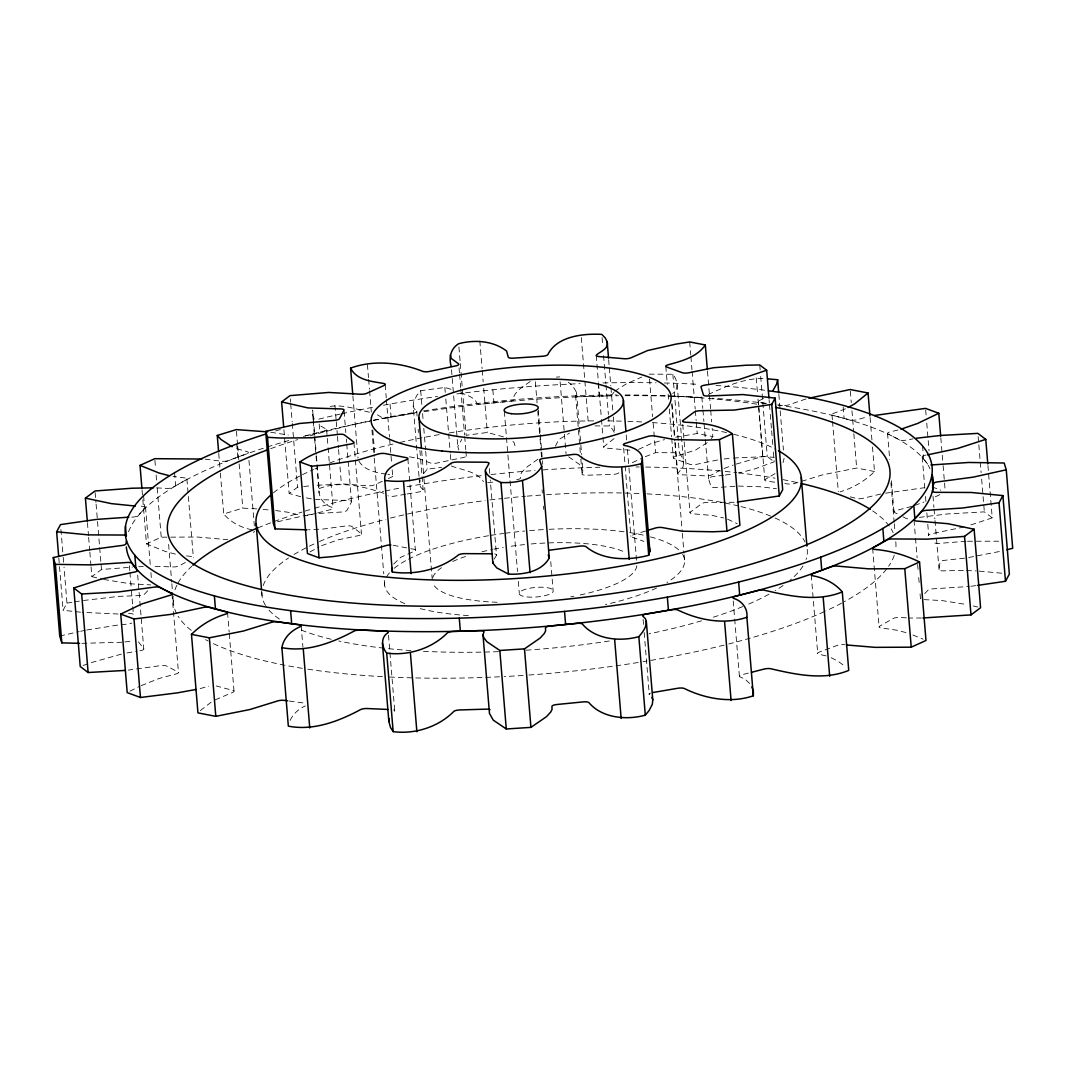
<?xml version="1.0" encoding="UTF-8"?>
<svg xmlns="http://www.w3.org/2000/svg" width="1066" height="1066" viewBox="0 0 1066 1066"><rect width="100%" height="100%" fill="white"/><g stroke="black" fill="none" stroke-linecap="round" stroke-linejoin="round"><path stroke-width="0.75" stroke-dasharray="5 3.75" d="M313.018 419.378L312.671 410.077L316.309 454.236M317.828 512.879L330.38 509.668A5.37 1.506 -4.7 0 0 332.352 507.456C324.184 505.217 317.935 497.182 319.12 488.588L316.442 455.875M419.005 476.329L413.222 405.986L413.675 401.576L416.939 395.259L420.697 390.716L444.855 387.464L454.303 390.236M407.159 493.971L419.498 491.866A5.37 1.506 -4.7 0 0 423.162 489.72L420.51 487.055L419.671 484.497L420.124 480.086M963.304 570.403L943.93 570.843A5.37 1.506 -4.7 0 1 939.039 569.577L939.999 562.155A5.37 1.506 -4.7 0 1 945.302 560.236L964.903 558.131M649.127 374.139L672.846 374.259C677.35 379.563 679.295 389.103 672.686 393.554M677.15 384.373L683.612 462.884L682.92 467.321L678.016 473.091A5.37 1.506 -4.7 0 0 681.174 474.783L705.172 475.836A5.37 1.506 -4.7 0 0 712.301 474.57L719.803 470.319M783.017 462.697L784.11 458.247M580.304 452.65L575.6 395.406L576.519 392.395L572.748 385.759L568.218 382.201M618.813 472.784A5.37 1.506 -4.7 0 1 612.497 474.437L586.78 475.223A5.37 1.506 -4.7 0 1 582.063 473.917L582.982 470.905L581.769 456.181M458.766 450.039L457.834 446.614L461.738 439.392M555.399 446.161L558.691 439.685L569.51 433.076M80.576 612.204L63.094 610.272L66.971 603.103L64.013 567.112M290.152 720.416C293.11 713.847 298.773 708.797 305.316 705.932M494.264 559.09L496.476 555.199L490.293 479.966M614.069 438.606L604.182 446.414A5.37 1.506 -4.7 0 0 606.927 448.2L631.112 450.278M393.687 564.021L400.843 557.238L414.328 551.215A5.37 1.506 -4.7 0 0 413.355 549.163L408.704 548.27M613.936 392.235L612.364 394.273A5.37 1.506 -4.7 0 1 606.034 395.926L580.317 396.725A5.37 1.506 -4.7 0 1 575.6 395.406M131.744 517.13A5.37 1.506 -4.7 0 0 138.18 515.518L145.349 507.896A5.37 1.506 -4.7 0 0 141.978 506.243L138.7 506.15M711.235 438.606L712.861 436.567L712.195 428.385M423.389 473.757L427.16 469.227L441.644 467.281M147.708 590.764L144.643 594.029A5.37 1.506 -4.7 0 1 138.194 595.628L118.646 596.387L83.481 600.491M924.742 593.615L927.82 590.351A5.37 1.506 -4.7 0 1 934.256 588.752L969.287 586.487M200.328 710.609L211.308 702.054M872.494 446.96L874.52 471.505C865.019 481.059 853 488.001 840.101 491.839M707.238 442.696L695.672 449.999L675.298 456.488A5.37 1.506 -4.7 0 0 674.445 458.673L689.422 464.176A5.37 1.506 -4.7 0 0 696.604 464.323L719.603 459.566M614.722 391.222L625.915 384.12L641.745 377.031M91.063 566.819L91.876 576.639L101.47 569.484L132.49 567.112M283.902 429.691L289.153 493.491L297.547 487.229L302.184 486.709M775.062 473.57L765.721 479.18A5.37 1.506 -4.7 0 0 767.16 481.166L775.182 482.245M708.21 394.567C725.666 386.398 745.054 377.777 764.482 378.603M310.006 551.935L319.027 546.951M530.228 381.455L519.488 389.223L515.331 393.767L513.932 396.472L514.079 399.417A5.37 1.506 -4.7 0 1 508.935 401.376L482.978 403.961A5.37 1.506 -4.7 0 1 476.982 403.108C474.197 397.205 467.108 395.313 461.525 392.941M537.89 459.219L525.951 467.734L521.794 472.278L520.381 474.983L520.528 477.928A5.37 1.506 -4.7 0 1 515.384 479.887M156.502 487.842L165.923 488.415A5.37 1.506 -4.7 0 0 173.132 487.215L186.07 479.847A5.37 1.506 -4.7 0 0 184.431 477.888L173.025 476.382M185.337 562.448L179.581 565.726A5.37 1.506 -4.7 0 1 172.372 566.925L154.01 566.286M215.225 699.869L232.348 692.54A5.37 1.506 -4.7 0 0 232.748 690.382L216.211 685.944M129.919 691.154L139.739 686.304M939.812 494.664L932.71 498.075M763.509 398.484L759.272 400.669A5.37 1.506 -4.7 0 0 760.698 402.655L767.866 403.628A404.827 113.622 -4.7 0 0 712.394 398.218M638.587 449.372L651.739 443.296L664.544 439.618M632.365 462.631L642.385 458.02M142.831 499.741L146.468 543.9L161.219 537.197L197.33 537.024L227.698 539.676M382.321 481.272L374.739 484.71A5.37 1.506 -4.7 0 1 367.41 485.803L343.798 483.964L316.109 485.296M388.384 478.527L391.409 477.142A5.37 1.506 -4.7 0 0 391.129 475.036L387.877 474.423M141.205 685.651L159.3 678.402L175.637 674.058A5.37 1.506 -4.7 0 0 177.822 671.846L166.576 666.05A5.37 1.506 -4.7 0 0 159.567 665.784L128.346 670.101M845.458 408.824L833.652 413.328A5.37 1.506 -4.7 0 0 833.252 415.487L849.789 419.924A5.37 1.506 -4.7 0 0 857.291 419.658L865.805 417.299M321.599 545.659L338.202 539.822L358.376 535.638A5.37 1.506 -4.7 0 0 361.001 533.426L352.086 526.644A5.37 1.506 -4.7 0 0 345.704 525.991L323.931 528.963L308.5 529.789M773.383 452.011L774.196 461.831L754.675 468.96L739.005 472.971M645.25 456.701L655.577 452.65L679.295 452.77L681.947 456.888L683.612 462.884M724.081 468.48L733.195 465.043M914.695 505.404L923.956 502.006M83.001 665.53L88.545 663.572M987.929 465.536L992.233 517.876L970.393 525.058M736.233 464.096L762.696 456.395L774.236 457.394M220.356 473.077L223.713 513.972L242.781 508.109L256.866 508.882M645.61 531.028L633.311 534.812A5.37 1.506 -4.7 0 0 631.778 537.024L643.931 541.381M91.316 662.599L121.377 654.124M911.71 506.417L896.826 510.334A5.37 1.506 -4.7 0 0 894.627 512.546L897.439 513.985M200.195 688.569L208.709 686.211M277.533 521.767L305.622 515.344M303.45 436.394L323.931 431.157A5.37 1.506 -4.7 0 0 325.903 428.945L317.868 424.468M805.989 398.964L789.107 404.694A5.37 1.506 -4.7 0 1 781.565 405.48L778.526 405.067M316.256 513.279L308.42 515.291A5.37 1.506 -4.7 0 1 305.809 515.757M748.345 673.099L742.069 674.711A5.37 1.506 -4.7 0 0 740.097 676.923L745.094 679.135L750.584 684.425M964.237 526.924L932.577 533.573A5.37 1.506 -4.7 0 0 928.726 535.705L927.513 520.994M59.749 636.082L79.177 631.578M897.945 430.024L890.363 431.823A5.37 1.506 -4.7 0 0 888.178 434.035L899.424 439.818A5.37 1.506 -4.7 0 0 906.433 440.085L912.922 438.872M880.649 494.024L863.74 498.168A5.37 1.506 -4.7 0 1 856.251 498.435L850.228 496.823M330.154 406.386C343.785 404.36 357.723 409.717 371.048 412.582M319.12 488.588C340.48 480.473 363.08 486.349 383.853 493.331M80.696 631.259L85.24 630.312M86.746 629.993L119.685 624.783M126.987 652.952L136.994 651.246M999.335 551.548L968.181 557.585M675.697 437.207L697.217 433.529L712.861 436.567M919.372 517.383L947.194 513.959L984.344 511.867L992.233 517.876M874.52 471.505L856.664 468.041L822.579 474.85L795.556 483.204A5.37 1.506 -4.7 0 1 788.027 483.991L784.816 483.551M377.404 414.821L381.428 417.232A5.37 1.506 -4.7 0 0 388.357 417.579L413.035 413.355A5.37 1.506 -4.7 0 0 416.699 411.21L414.048 408.545L413.222 405.986M885.54 493.172L924.289 487.735M405.613 494.238L394.82 496.09A5.37 1.506 -4.7 0 1 387.891 495.743M66.971 603.103L72.928 602.143M74.407 601.904L80.363 600.957M307.075 515.078L314.577 513.945M503.485 436.86L487.349 432.463L466.188 435.314L460.272 363.346M970.926 586.273L977.495 585.407M723.761 475.223L712.834 476.662A5.37 1.506 -4.7 0 0 708.584 478.754L710.915 486.429A5.37 1.506 -4.7 0 0 716.152 487.575L736.833 486.163M725.32 475.023L733.128 473.997M724.16 458.98L731.876 458.167M124.895 641.932L132.304 641.079M303.73 486.536L311.445 485.67M492.679 482.152L489.441 482.472A5.37 1.506 -4.7 0 1 486.696 482.578M121.178 624.649L127.147 624.143A5.37 1.506 -4.7 0 0 131.758 623.037M733.421 458.034L767.28 456.568L774.196 461.831M121.937 642.265L81.149 643.344M556.439 377.111L559.717 376.884M319.2 513.426L341.453 512.026A5.37 1.506 -4.7 0 0 347.076 510.174L351.447 502.059A5.37 1.506 -4.7 0 0 347.676 500.5L315.496 499.488M734.168 502.286L708.184 502.326A5.37 1.506 -4.7 0 0 701.508 503.845L690.675 511.92A5.37 1.506 -4.7 0 0 692.767 513.812L712.195 515.424L723.681 517.983M965.969 541.288L940.145 543.3A5.37 1.506 -4.7 0 1 934.016 542.514M967.502 541.235L1000.961 541.208M138.7 566.726L143.297 566.592M921.504 618.014L909.498 618.027M738.418 486.056L760.098 486.749L776.474 488.734M118.113 614.016L82.162 612.337M594.948 425.894L609.339 425.974L612.79 429.545L614.709 433.302L613.097 413.675M924.022 599.625L941.971 600.571L967.155 604.622M966.502 570.523L976.07 570.923M906.353 617.84L900.077 617.454A5.37 1.506 -4.7 0 0 892.868 618.653L879.93 626.022A5.37 1.506 -4.7 0 0 881.569 627.981L897.052 630.259L907.006 632.871M979.241 571.123L1002.986 573.335M205.138 459.18L221.248 461.165A5.37 1.506 -4.7 0 0 228.804 460.445L246.779 453.77A5.37 1.506 -4.7 0 0 246.939 451.611L234.84 448.133M263.129 509.428L270.964 510.121M186.537 555.906L190.881 556.399A5.37 1.506 -4.7 0 1 192.533 558.357M289.246 701.042L305.302 703.214M270.751 432.25L288.286 435.075M275.654 510.547L288.033 512.253L300.958 515.478M311.312 498.821L302.344 497.089M409.491 456.808L418.525 458.513L430.318 462.964A5.37 1.506 -4.7 0 0 437.686 462.897L462.831 457.594A5.37 1.506 -4.7 0 0 466.082 455.422M386.252 474.103C375.872 472.731 363.186 470.146 358.123 459.713M103.708 579.451L130.478 583.808L148.427 584.754A5.37 1.506 -4.7 0 1 150.746 585.007M393.194 545.259L407.145 547.964M300.745 496.729L289.153 493.491M826.11 655.91L819.061 654.258A5.37 1.506 -4.7 0 1 819.221 652.099L837.196 645.423A5.37 1.506 -4.7 0 1 844.752 644.703M251.989 529.789C241.209 527.763 230.842 522.407 223.713 513.972M973.258 605.954L977.655 607.02M91.876 576.639L102.123 579.144M175.41 554.12L165.457 551.508L146.468 543.9M451.318 465.975C462.071 470.106 476.662 471.319 483.444 481.619M912.909 635.003L923.116 639.147M932.004 486.895L940.838 490.147M727.545 519.169L737.152 523.699M831.16 657.735L837.969 661.16L845.072 666.423M903.062 516.877L905.873 518.329A5.37 1.506 -4.7 0 0 910.151 518.915M568.671 456.821L579.211 464.256L582.982 470.905M512.919 441.417L514.105 442.603L515.771 448.746M926.127 455.062A5.37 1.506 -4.7 0 0 922.263 457.194L927.553 464.003A5.37 1.506 -4.7 0 0 928.686 464.629M138.447 641.865L143.737 648.674A5.37 1.506 -4.7 0 1 139.873 650.806M312.618 414.461L314.603 420.43M978.148 436.634L978.695 443.176M978.828 444.815L981.106 472.624M981.653 479.154L984.344 511.867M940.825 437.793L942.97 463.963M943.104 465.602L945.129 490.133M932.99 495.983L933.923 507.429M934.069 509.068L934.869 518.875M935.002 520.514L936.348 536.864M936.481 538.503L939.039 569.577M925.674 410.024L926.221 416.566M926.754 423.109L929.046 450.918M922.556 445.934L923.622 459.02M922.263 457.194L924.822 488.281M925.488 496.45L926.034 502.992M926.834 512.813L927.38 519.355M914.028 520.248L915.374 536.611M915.507 538.25L917.12 557.878M917.653 564.42L918.053 569.324M918.732 577.505L919.398 585.674M920.078 593.855L920.478 598.759A5.37 1.506 -4.7 0 1 920.651 597.973M887.538 433.316L889.697 459.486M891.442 480.753L894.001 511.827M890.936 482.925L894.161 522.167M894.294 523.806L894.974 531.987M870.083 417.526L871.961 440.418M872.641 548.324L879.09 626.835M850.348 391.169L851.281 402.615M851.961 410.796L853.706 432.05M853.839 433.689L856.664 468.041M843.153 406.959L844.085 418.405M832 414.887L832.399 419.791M832.533 421.43L838.316 491.759M811.266 575.16L817.729 653.671M778.86 394.447L780.072 409.171M780.205 410.81L783.443 450.065M769.079 399.683L769.346 402.948M769.479 404.587L770.158 412.769M770.292 414.394L771.504 429.118M771.637 430.757L772.85 445.468M759.752 364.972L760.151 369.889M760.684 376.431L767.28 456.568M758.366 401.469L758.632 404.747M758.765 406.386L764.815 479.98M756.247 377.884L757.46 392.608M757.993 399.15L762.696 456.395M733.208 600.984L734.554 617.334M734.687 618.973L739.391 676.217M707.478 371.141L709.37 394.034M709.503 395.673L710.569 408.758M710.716 410.397L711.648 421.843M701.854 396.978L702.8 408.425M702.934 410.064L703.88 421.51M704.013 423.149L705.226 437.873M705.359 439.498L708.584 478.754M689.689 341.946L690.768 355.031M690.901 356.657L691.981 369.742M692.114 371.381L695.205 408.998M695.338 410.637L696.151 420.444M696.285 422.083L697.217 433.529M682.733 424.401L689.995 512.719M672.846 374.259L678.362 441.324M678.496 442.95L679.295 452.77M671.98 403.548L674.658 436.26M675.204 442.803L677.749 473.877M671.767 404.494L674.751 440.844M674.885 442.497L682.227 531.707M682.36 533.36L683.986 553.187M684.119 554.84L684.532 559.797M665.81 366.451L667.289 384.44M668.102 394.247L668.635 400.789M669.315 408.971L671.593 436.78M671.727 438.419L673.339 458.047M649.527 379.043L652.619 416.659M653.165 423.202L655.577 452.65M643.118 619.426L643.651 625.969M644.184 632.511L649.301 694.659A5.37 1.506 -4.7 0 1 650.593 693.1M626.235 434.995L626.781 441.604M627.461 449.865L628.82 466.375M628.953 468.027L636.562 560.556M623.65 448.026L624.996 464.376M625.129 466.015L630.912 536.345M608.659 359.708L609.192 366.251M609.326 367.877L610.805 385.879M610.938 387.504L612.963 412.049M602.077 337.642L602.756 345.824M603.556 355.631L605.848 383.44M605.981 385.079L608.406 414.514M608.539 416.153L609.339 425.974M596.227 355.618L598.386 381.788M598.519 383.427L601.344 417.779M601.477 419.404L602.823 435.767M602.956 437.406L603.756 447.214M598.119 383.067L599.199 396.152M581.303 337.536L588.419 424.228M576.519 392.395L581.636 454.542M580.85 459.193L582.063 473.917M560.13 381.801L564.3 432.503M564.434 434.142L566.046 453.77M538.263 409.837L540.169 432.943M540.302 434.595L542.741 464.296M550.749 561.662L553.187 591.377A17.096 4.797 -4.7 0 1 526.311 596.853A17.096 4.797 -4.7 0 1 529.176 588.339A17.096 4.797 -4.7 0 1 553.187 591.377M535.332 381.775L537.077 403.028M537.757 411.21L539.902 437.38M540.036 439.019L540.982 450.465M541.115 452.104L541.515 457.008M542.074 489.734L542.354 493.012M543.42 506.097L543.7 509.361M504.338 411.463L509.894 479.127M510.041 480.779L517.503 571.549M518.316 581.45L519.262 593.002M492.852 389.783L493.931 402.868M479.82 340.88L482.099 368.676M482.232 370.315L483.178 381.761M483.711 388.304L487.349 432.463M489.347 468.507L489.76 473.424M458.926 346.983L460.126 361.707M459.046 367.863L459.446 372.767M459.579 374.406L460.659 387.491M460.792 389.13L464.563 434.928M464.696 436.554L465.762 449.639M465.895 451.278L466.308 456.181M451.504 369.742L457.834 446.614M444.855 387.464L445.255 392.381M445.801 398.924L450.238 452.89M450.372 454.529L451.171 464.35M420.697 390.716L422.043 407.065M422.576 413.608L423.255 421.79M423.788 428.332L425.547 449.599M425.68 451.238L427.16 469.227M421.67 450.745L423.842 477.182M423.975 478.834L432.396 581.263M416.699 411.21L417.099 416.113M418.178 429.198L418.445 432.476M419.924 450.465L421.949 474.996M422.083 476.635L423.162 489.72M419.138 477.954L419.671 484.497M407.865 458.82L415.394 550.416M390.036 404.054L391.115 417.139M385.172 384.759L386.252 397.845M386.385 399.483L389.476 437.1M389.61 438.739L391.635 463.27M392.168 469.813L392.701 476.355M367.424 364.612L368.503 377.697M368.636 379.336L369.449 389.157M369.582 390.782L371.328 412.049M372.807 430.038L374.686 452.943M371.927 430.038L374.099 456.461M374.233 458.114L383.747 573.761M384.293 580.37L384.693 585.327M388.517 635.256L394.7 710.502M352.886 395.926L357.989 458.074M353.939 442.577L361.467 534.173M344.065 411.329L345.81 432.583M346.343 439.125L346.61 442.403M346.743 444.029L351.46 501.286M334.924 405.386L336.136 420.111M336.27 421.736L337.349 434.821M337.482 436.46L338.428 447.907M338.562 449.546L341.387 483.897M326.609 429.651L327.955 446.001M328.088 447.64L333.072 508.162M319.174 424.055L319.84 432.236M313.164 421.003L316.655 463.537M316.789 465.176L319.08 492.972M290.298 398.897L290.565 402.175M290.698 403.814L292.177 421.803M292.311 423.442L297.547 487.229M301.185 625.889L302.931 647.155M261.636 590.87L262.036 595.774M248.951 460.379L254.321 525.805M236.452 431.224L237.531 444.309M237.665 445.948L239.011 462.311M239.144 463.937L242.781 508.109M236.719 444.016L237.785 457.101M218.743 453.45L220.222 471.439M227.551 612.47L229.163 632.098M229.297 633.737L234 690.981M186.91 479.047L193.359 557.545M174.558 472.744L175.637 485.83M168.615 544.446L171.706 582.063M171.839 583.702L172.772 595.148M172.919 596.787L173.452 603.329M171.999 594.042L178.462 672.553M154.903 460.325L155.569 468.507M156.116 475.05L156.649 481.592M157.195 488.135L161.219 537.197M145.522 507.11L150.359 565.993M150.906 572.535L151.439 579.078M143.604 495.65L144.683 508.735M142.031 489.92L142.697 498.102M137.687 575.067L143.737 648.674M129.386 565.726L129.786 570.63M129.919 572.269L131.265 588.632M131.398 590.258L132.61 604.982M132.744 606.621L133.41 614.802A5.37 1.506 -4.7 0 0 128.52 613.536M95.141 492.612L95.953 502.432M96.087 504.071L101.47 569.484M87.439 522.66L88.505 535.745M88.638 537.384L89.717 550.469M89.85 552.095L90.93 565.18M60.922 529.496L63.081 555.666M63.214 557.305L63.88 565.486M58.79 557.931L63.094 610.272M636.842 565.74A102.589 28.795 -4.7 0 1 576.893 595.654M573.828 596.267A102.589 28.795 -4.7 0 1 570.723 596.853M497.102 602.277A102.589 28.795 -4.7 0 1 432.836 583.115M432.823 577.466A102.589 28.795 -4.7 0 1 441.417 567.712M452.744 561.449A102.589 28.795 -4.7 0 1 468.387 555.573M481.965 551.788A102.589 28.795 -4.7 0 1 492.332 549.47M493.851 549.163A102.589 28.795 -4.7 0 1 503.245 547.444M511.307 546.205A102.589 28.795 -4.7 0 1 524.512 544.579M531.188 543.953A102.589 28.795 -4.7 0 1 624.769 552.108M128.533 531.827A404.827 113.622 -4.7 0 1 265.727 447.48M267.273 446.987A404.827 113.622 -4.7 0 1 291.618 439.698M305.529 435.901A404.827 113.622 -4.7 0 1 416.206 412.915M424.148 411.676A404.827 113.622 -4.7 0 1 618.613 395.779M625.049 395.713A404.827 113.622 -4.7 0 1 702.907 397.618M777.594 404.973A404.827 113.622 -4.7 0 1 930.032 468.813M701.441 397.258A5.37 1.506 -4.7 0 1 698.71 397.325L674.725 396.272A5.37 1.506 -4.7 0 1 672.459 395.992M275.574 430.984A404.827 113.622 -4.7 0 1 281.491 429.225M318.761 419.151A404.827 113.622 -4.7 0 1 340.201 414.088M341.76 413.741A404.827 113.622 -4.7 0 1 373.633 407.105M383.454 405.253A404.827 113.622 -4.7 0 1 437.473 396.472M456.874 393.874A404.827 113.622 -4.7 0 1 580.157 383.653M602.983 382.947A404.827 113.622 -4.7 0 1 656.11 382.814M664.438 382.987A404.827 113.622 -4.7 0 1 698.643 384.36M716.019 385.466A404.827 113.622 -4.7 0 1 766.787 390.542M270.697 448.666A362.493 101.736 -4.7 0 1 297.707 439.605M310.046 435.901A362.493 101.736 -4.7 0 1 371.634 420.577M373.167 420.257A362.493 101.736 -4.7 0 1 417.072 411.982M423.508 410.916A362.493 101.736 -4.7 0 1 617.027 394.953M625.196 394.94A362.493 101.736 -4.7 0 1 671.38 396.032M672.939 396.099A362.493 101.736 -4.7 0 1 706.758 398.311M708.33 398.444A362.493 101.736 -4.7 0 1 757.713 404.32M894.267 555.253A362.493 101.736 -4.7 0 1 888.631 566.246M886.606 569.004A362.493 101.736 -4.7 0 1 844.379 601.664M841.647 603.143A362.493 101.736 -4.7 0 1 825.75 610.978M824.338 611.631A362.493 101.736 -4.7 0 1 728.771 643.944M724.147 645.103A362.493 101.736 -4.7 0 1 643.025 661.706M638.174 662.492A362.493 101.736 -4.7 0 1 526.231 675.218M523.086 675.444A362.493 101.736 -4.7 0 1 504.191 676.564M499.488 676.79A362.493 101.736 -4.7 0 1 387.291 676.897M382.441 676.644A362.493 101.736 -4.7 0 1 307.115 669.075M302.291 668.315A362.493 101.736 -4.7 0 1 209.349 641.652M208.07 640.986A362.493 101.736 -4.7 0 1 205.578 639.667M191.267 630.379A362.493 101.736 -4.7 0 1 178.129 616.255M176.689 613.723A362.493 101.736 -4.7 0 1 173.425 596.654M174.957 589.871A362.493 101.736 -4.7 0 1 177.289 584.395M178.022 583.009A362.493 101.736 -4.7 0 1 191.787 566.246M257.825 527.897A362.493 101.736 -4.7 0 1 302.104 512.04M305.142 511.094A362.493 101.736 -4.7 0 1 312.831 508.775M314.39 508.322A362.493 101.736 -4.7 0 1 383.667 491.266M385.212 490.946A362.493 101.736 -4.7 0 1 402.322 487.602M407.052 486.736A362.493 101.736 -4.7 0 1 483.244 475.436M491.066 474.543A362.493 101.736 -4.7 0 1 535.105 470.466M542.994 469.906A362.493 101.736 -4.7 0 1 599.838 467.241M635.989 466.935A362.493 101.736 -4.7 0 1 639.227 466.961M645.676 467.041A362.493 101.736 -4.7 0 1 722.095 471.119M725.186 471.425A362.493 101.736 -4.7 0 1 736.766 472.664M738.405 472.851A362.493 101.736 -4.7 0 1 775.075 478.181M782.99 479.633A362.493 101.736 -4.7 0 1 798.154 482.791M872.721 510.947A362.493 101.736 -4.7 0 1 889.43 526.364M891.109 528.869A362.493 101.736 -4.7 0 1 893.148 532.68M895.773 541.795A362.493 101.736 -4.7 0 1 895.8 548.484M807.189 549.35A273.576 76.779 -4.7 0 1 806.056 559.503M802.978 565.979A273.576 76.779 -4.7 0 1 789.946 580.304M783.124 585.487A273.576 76.779 -4.7 0 1 775.248 590.604M768.986 594.215A273.576 76.779 -4.7 0 1 745.574 605.408M742.722 606.594A273.576 76.779 -4.7 0 1 710.849 618M701.601 620.812A273.576 76.779 -4.7 0 1 648.994 633.83M609.326 640.986A273.576 76.779 -4.7 0 1 525.911 650.207M498.435 651.646A273.576 76.779 -4.7 0 1 422.256 651.246M410.996 650.58A273.576 76.779 -4.7 0 1 385.759 648.368M384.106 648.181A273.576 76.779 -4.7 0 1 338.788 640.999M331.193 639.267A273.576 76.779 -4.7 0 1 300.039 629.606M279.439 619.066A273.576 76.779 -4.7 0 1 266.327 606.727M265.567 605.541A273.576 76.779 -4.7 0 1 261.916 592.003M263.182 585.62A273.576 76.779 -4.7 0 1 288.606 557.931M293.976 554.52A273.576 76.779 -4.7 0 1 318.108 542.114M319.467 541.515A273.576 76.779 -4.7 0 1 385.892 519.262M390.409 518.103A273.576 76.779 -4.7 0 1 405.853 514.412M407.425 514.052A273.576 76.779 -4.7 0 1 485.177 500.554M489.974 499.954A273.576 76.779 -4.7 0 1 502.819 498.475M504.431 498.302A273.576 76.779 -4.7 0 1 525.471 496.276M527.084 496.143A273.576 76.779 -4.7 0 1 543.314 494.917M546.552 494.704A273.576 76.779 -4.7 0 1 640.426 493.558M646.969 493.878A273.576 76.779 -4.7 0 1 739.511 506.217M740.977 506.59A273.576 76.779 -4.7 0 1 772.17 516.744M775.035 517.996A273.576 76.779 -4.7 0 1 804.977 541.981M273.376 492.852A273.576 76.779 -4.7 0 1 301.105 475.383M302.517 474.676A273.576 76.779 -4.7 0 1 313.551 469.546M314.936 468.947A273.576 76.779 -4.7 0 1 317.735 467.747M329.487 463.07A273.576 76.779 -4.7 0 1 393.687 443.896M399.937 442.443A273.576 76.779 -4.7 0 1 440.058 434.462M449.319 432.916A273.576 76.779 -4.7 0 1 595.134 420.87M607.647 420.897A273.576 76.779 -4.7 0 1 623.037 421.19M627.887 421.337A273.576 76.779 -4.7 0 1 644.29 422.083M652.312 422.576A273.576 76.779 -4.7 0 1 727.598 432.836M733.595 434.248A273.576 76.779 -4.7 0 1 775.782 449.279M682.586 554.427A150.466 42.227 -4.7 0 1 666.956 582.489M656.616 587.979A150.466 42.227 -4.7 0 1 605.435 604.542M468.374 615.588A150.466 42.227 -4.7 0 1 418.738 608.233M404.774 603.609A150.466 42.227 -4.7 0 1 385.319 579.744M386.598 576.906A150.466 42.227 -4.7 0 1 390.129 572.122M394.18 568.298A150.466 42.227 -4.7 0 1 407.172 559.863M408.478 559.184A150.466 42.227 -4.7 0 1 489.387 535.598M490.96 535.345A150.466 42.227 -4.7 0 1 503.632 533.453M505.231 533.24A150.466 42.227 -4.7 0 1 524.685 531.041M529.589 530.601A150.466 42.227 -4.7 0 1 544.3 529.549M549.19 529.296A150.466 42.227 -4.7 0 1 625.049 531.921M629.673 532.6A150.466 42.227 -4.7 0 1 644.011 535.292M650.487 536.891A150.466 42.227 -4.7 0 1 679.881 551.015M494.637 553.92A5.37 1.506 -4.7 0 1 496.476 555.199M254.667 531.494A5.37 1.506 -4.7 0 1 253.228 532.28M393.541 709.876A5.37 1.506 -4.7 0 1 394.447 711.302"/><path stroke-width="1.5" d="M652.965 692.514L677.643 688.29A5.37 1.506 -4.7 0 1 684.572 688.636C705.519 698.816 730.85 703.467 753.329 695.792L746.88 617.281C748.065 608.686 741.816 600.651 733.648 598.412A5.37 1.506 -4.7 0 1 735.62 596.2L757.58 590.591A5.37 1.506 -4.7 0 1 765.042 590.391C790.079 596.227 817.755 602.037 842.287 591.896L848.736 670.407C824.218 680.548 796.542 674.738 771.491 668.902A5.37 1.506 -4.7 0 0 764.042 669.088L751.49 672.3M753.329 695.792L753.382 691.408L751.89 686.93M746.88 617.281C724.4 624.956 699.069 620.305 678.109 610.125A5.37 1.506 -4.7 0 0 671.18 609.792L646.502 614.003A5.37 1.506 -4.7 0 0 642.838 616.148L645.49 618.813C648.221 625.396 642.918 631.898 638.84 636.642C620.345 641.839 595.667 639.667 582.556 624.25A5.37 1.506 -4.7 0 0 576.559 623.397L550.616 625.982A5.37 1.506 -4.7 0 0 545.472 627.941L545.619 630.885L544.206 633.59L540.049 638.134L524.485 648.861L499.821 650.473L486.789 641.612L483.751 637.535L483.018 634.963L483.937 631.951A5.37 1.506 -4.7 0 0 479.22 630.646L453.503 631.432A5.37 1.506 -4.7 0 0 447.187 633.084C431.85 648.541 408.211 656.03 386.705 653.098C381.628 647.342 380.495 637.095 387.984 632.791A5.37 1.506 -4.7 0 0 384.826 631.085L360.828 630.046A5.37 1.506 -4.7 0 0 353.699 631.299C331.979 642.905 306.741 652.525 281.89 647.635C283.516 637.881 291.404 630.366 300.279 626.688A5.37 1.506 -4.7 0 0 298.84 624.703L277.973 621.891A5.37 1.506 -4.7 0 0 270.444 622.664L243.421 631.019L209.336 637.828L191.48 634.377L197.943 712.888L215.798 716.339L249.87 709.53L276.894 701.175A5.37 1.506 -4.7 0 1 284.435 700.389L287.633 700.828M646.329 621.371L652.778 699.882L652.325 704.293L649.061 710.622L645.303 715.153C626.795 720.35 602.117 718.178 589.018 702.76A5.37 1.506 -4.7 0 0 583.022 701.908L557.065 704.493A5.37 1.506 -4.7 0 0 551.922 706.452L552.068 709.396L550.669 712.101L546.512 716.645L530.935 727.372L506.283 728.984L493.252 720.123L489.481 713.474L483.018 634.963M930.938 464.923A5.37 1.506 -4.7 0 0 933.696 464.789L968.727 462.471L1004.172 463.004L1006.251 469.8L973.191 477.142L938.853 481.725A5.37 1.506 -4.7 0 0 933.55 483.644L932.59 491.08A5.37 1.506 -4.7 0 0 937.48 492.332L971.206 492.479L1002.906 495.597L1009.355 574.108L1005.478 581.276L977.495 585.407M126.374 540.848L126.001 543.713A5.37 1.506 -4.7 0 1 120.698 545.632L86.346 550.229L53.3 557.571L59.749 636.082L61.828 642.865L79.55 643.344M489.987 709.729A5.37 1.506 -4.7 0 0 485.683 709.157L459.966 709.943A5.37 1.506 -4.7 0 0 453.636 711.595C438.313 727.052 414.674 734.541 393.154 731.609L390.516 727.492L388.85 721.495L389.303 718.537M767.773 378.883L777.66 379.736L776.568 384.186L772.983 390.516M549.403 550.349A5.37 1.506 -4.7 0 1 551.988 549.869L579.278 546.205A5.37 1.506 -4.7 0 1 586.007 546.671C602.876 560.716 628.647 560.703 648.728 555.266L641.199 463.67C646.502 452.664 632.764 446.721 624.25 445.428A5.37 1.506 -4.7 0 1 625.782 443.216L647.315 436.594A5.37 1.506 -4.7 0 1 654.884 436.007L674.738 439.605L705.519 440.191L719.43 439.592L732.369 433.715L739.897 525.311L726.972 531.174L713.047 531.787L682.267 531.201L662.412 527.59A5.37 1.506 -4.7 0 0 654.844 528.19L647.155 530.548M648.728 555.266L649.86 551.242L642.332 459.646M451.238 366.464C448.613 357.763 450.638 348.662 458.647 343.718C474.623 339.481 493.118 340.694 506.577 351.007L508.242 357.15A5.37 1.506 -4.7 0 0 513.945 358.123L541.808 356.31A5.37 1.506 -4.7 0 0 547.857 354.565C556.958 336.003 583.728 333.405 601.81 334.378L605.261 337.949L607.18 341.706L608.526 358.069M641.199 463.67C621.105 469.12 595.348 469.12 578.478 455.075A5.37 1.506 -4.7 0 0 571.749 454.609L544.46 458.273A5.37 1.506 -4.7 0 0 539.663 460.299L541.728 466.402C533.946 480.353 515.504 483.244 500.927 482.512C495.357 479.58 486.442 477.262 485.243 470.093L488.948 463.603A5.37 1.506 -4.7 0 0 484.604 462.191L457.794 462.044A5.37 1.506 -4.7 0 0 450.825 463.417C432.769 477.941 407.412 483.724 384.799 480.406C383.107 467.947 397.885 463.177 406.799 459.619A5.37 1.506 -4.7 0 0 405.826 457.58L385.652 453.663A5.37 1.506 -4.7 0 0 378.11 454.063L356.977 460.352L325.516 464.989L311.525 466.202L299.906 461.938L307.434 553.534L319.054 557.798L333.045 556.585L364.505 551.948L385.639 545.659A5.37 1.506 -4.7 0 1 390.916 544.993M541.728 466.402L549.256 557.998C541.488 571.949 523.033 574.827 508.455 574.108L496.689 567.845L492.865 562.995L485.323 471.399M58.657 556.305L56.645 531.761L60.522 524.592L96.713 519.382L128.813 517.17M737.286 502.033L779.286 495.983L771.757 404.387L775.142 398.098L742.789 394.553L708.623 395.979A5.37 1.506 -4.7 0 1 703.387 394.833L701.055 387.158A5.37 1.506 -4.7 0 1 705.306 385.066L738.298 379.816L766.667 370.235L768.946 398.044M779.286 495.983L782.684 489.694L775.142 398.098M1005.478 581.276L999.029 502.766L1002.906 495.597M999.029 502.766L962.838 507.976L927.806 510.241A5.37 1.506 -4.7 0 0 921.357 511.84L914.202 519.462A5.37 1.506 -4.7 0 0 917.573 521.114L948.034 523.712L974.124 529.229L980.587 607.74L970.993 614.895L923.036 617.96M607.18 341.706C609.006 348.662 600.731 351.26 596.654 354.818A5.37 1.506 -4.7 0 0 599.398 356.604L623.583 358.682A5.37 1.506 -4.7 0 0 631.059 357.776L647.608 350.541L676.244 344.065L689.689 341.946L705.332 344.971C696.858 357.337 681.321 361.161 667.769 364.892A5.37 1.506 -4.7 0 0 666.916 367.077L681.894 372.58A5.37 1.506 -4.7 0 0 689.076 372.727L713.567 367.743L746.027 365.225L759.752 364.972L766.667 370.235M191.48 634.377C200.981 624.809 213 617.867 225.899 614.029A5.37 1.506 -4.7 0 0 226.285 611.871L209.749 607.447A5.37 1.506 -4.7 0 0 202.26 607.7L170.68 614.389L133.996 618.973L120.738 614.096L127.2 692.607L140.459 697.484L177.129 692.9L195.997 689.462M808.881 398.218L850.202 389.53L868.057 392.994L854.692 403.814L848.176 407.465M87.305 521.021L85.413 498.128L95.007 490.986L132.237 488.215L153.517 487.815M283.636 426.427L281.611 401.895L290.019 395.633L328.701 392.448L359.882 394.207A5.37 1.506 -4.7 0 0 367.21 393.127L383.88 385.546A5.37 1.506 -4.7 0 0 383.6 383.44C371.967 381.415 356.577 380.269 350.594 368.116C373.513 359.668 400.23 362.427 422.789 371.368A5.37 1.506 -4.7 0 0 430.158 371.301L455.302 365.998A5.37 1.506 -4.7 0 0 458.553 363.826L451.238 358.442L450.305 355.018M846.364 644.957L875.133 647.355L911.23 647.182L925.981 640.479L919.532 561.969C905.647 555.173 890.55 550.709 875.119 549.47A5.37 1.506 -4.7 0 1 873.467 547.511L886.419 540.156A5.37 1.506 -4.7 0 1 893.628 538.956L927.3 539.143L964.53 536.385L974.124 529.229M299.906 461.938C314.963 451.518 333.018 446.947 350.847 444.042A5.37 1.506 -4.7 0 0 353.472 441.83L344.558 435.048A5.37 1.506 -4.7 0 0 338.175 434.395L311.738 437.766L280.171 438.033L267.513 437.287L265.701 431.344L299.546 423.482L333.911 420.43A5.37 1.506 -4.7 0 0 339.534 418.578L343.918 410.477A5.37 1.506 -4.7 0 0 340.147 408.904L307.967 407.905L281.611 401.895M120.738 614.096L142.044 603.862L169.174 595.548A5.37 1.506 -4.7 0 0 171.373 593.336L160.127 587.553A5.37 1.506 -4.7 0 0 153.104 587.273L118.806 591.91L81.656 594.002L73.767 587.992L101.763 578.945L133.423 572.295A5.37 1.506 -4.7 0 0 137.274 570.163L131.984 563.368A5.37 1.506 -4.7 0 0 125.855 562.568L90.81 564.887L55.365 564.354L53.3 557.571M940.678 436.154L938.8 413.262L917.506 423.495L900.917 429.225M141.898 488.295L140.019 465.389L154.77 458.686L201.967 459.033M842.287 591.896C834.851 583.049 823.871 577.745 812.598 575.747A5.37 1.506 -4.7 0 1 812.772 573.601L830.747 566.912A5.37 1.506 -4.7 0 1 838.302 566.193L868.67 568.844L904.781 568.671L919.532 561.969M987.796 463.897L985.77 439.365L957.788 448.426L927.567 454.849M218.61 451.811L217.264 435.461L236.319 429.598L267.633 431.89M281.89 647.635L288.34 726.133C313.191 731.036 338.428 721.415 360.148 709.809A5.37 1.506 -4.7 0 1 367.29 708.544L388.077 709.45M1006.757 549.75L1012.7 548.297L1006.251 469.8M384.799 480.406L392.328 572.002C414.94 575.32 440.298 569.537 458.367 555A5.37 1.506 -4.7 0 1 465.336 553.64L492.132 553.787M771.757 404.387L734.407 410.064L700.655 410.73A5.37 1.506 -4.7 0 0 693.979 412.249L683.133 420.324A5.37 1.506 -4.7 0 0 685.225 422.216C701.388 422.935 718.524 424.441 732.369 433.715M874.187 415.513L925.541 408.385L938.8 413.262M916.16 438.259L940.745 435.448L977.882 433.369L985.77 439.365M125.255 670.421L88.118 672.513L80.23 666.503L73.767 587.992M306.981 529.815L275.041 528.883L273.229 522.94L265.701 431.344M135.422 506.07L111.517 503.645L85.413 498.128M56.645 531.761L88.331 534.879L122.07 535.025A5.37 1.506 -4.7 0 1 126.468 535.558M168.948 475.609L158.994 472.998L140.019 465.389M232.121 446.761L220.929 439.445L217.264 435.461M548.23 554.946L549.256 557.998M651.952 697.324L652.778 699.882M649.434 547.324L649.86 551.242M964.53 536.385L970.993 614.895M931.911 474.85L932.99 487.935M913.789 505.537L914.868 518.622M904.781 568.671L911.23 647.182M882.835 528.443L883.914 541.528M868.057 392.994L869.936 415.887M820.687 557.172L821.753 570.257M823.218 597.773L829.681 676.284M801.272 477.381L806.922 546.072M777.66 379.736L778.726 392.821M738.631 582.049L739.697 595.121M719.43 439.592L726.972 531.174M705.332 344.971L707.344 369.502M724.613 621.971L731.076 700.482M667.356 597.133L668.435 610.218M623.383 400.296L625.969 431.69M638.84 636.642L645.303 715.153M621.705 467.787L629.233 559.384M614.682 639.893L621.145 718.404M564.54 611.404L565.606 624.489M522.527 481.112L530.068 572.695M524.485 648.861L530.935 727.372M500.927 482.512L508.455 574.108M499.821 650.473L506.283 728.984M459.273 618.12L460.352 631.205M418.951 417.712L421.39 447.44M403.561 482.019L411.09 573.615M410.423 653.218L416.873 731.729M386.705 653.098L393.154 731.609M382.388 642.985L388.85 721.495M350.594 368.116L352.753 394.287M311.525 466.202L319.054 557.798M303.304 649.474L309.753 727.985M290.605 610.645L291.684 623.73M267.513 437.287L275.041 528.883M256.12 523.806L261.503 589.231M214.386 595.881L215.452 608.966M209.336 637.828L215.798 716.339M134.836 555.266L135.915 568.351M133.996 618.973L140.459 697.484M125.482 526.337L126.294 536.145M81.656 594.002L88.118 672.513M55.365 564.354L61.828 642.865M492.772 561.689L492.865 562.995M392.235 568.058L392.328 572.002M932.55 476.049A404.827 113.622 -4.7 0 1 547.164 626.235A404.827 113.622 -4.7 0 1 126.321 546.898M768.426 390.769A404.827 113.622 -4.7 0 1 834.332 551.882A404.827 113.622 -4.7 0 1 242.848 602.69A404.827 113.622 -4.7 0 1 266.194 433.902M775.515 407.372A362.493 101.736 -4.7 0 1 791.665 550.682A362.493 101.736 -4.7 0 1 279.798 593.429A362.493 101.736 -4.7 0 1 267.699 449.772M192.879 565.26A362.493 101.736 -4.7 0 1 257.825 527.897M801.379 483.524A362.493 101.736 -4.7 0 1 870.269 509.348M778.473 450.758A273.576 76.779 -4.7 0 1 539.623 576.733A273.576 76.779 -4.7 0 1 270.951 494.93M467.228 437.62A102.589 28.795 -4.7 0 0 623.383 402.188A102.589 28.795 -4.7 0 0 472.878 387.198A102.589 28.795 -4.7 0 0 467.228 437.62M511.254 413.661A17.096 4.797 -4.7 0 0 538.13 408.185A17.096 4.797 -4.7 0 0 514.118 405.147A17.096 4.797 -4.7 0 0 511.254 413.661M442.057 450.985A150.466 42.227 -4.7 0 0 671.087 399.004A150.466 42.227 -4.7 0 0 450.345 377.018A150.466 42.227 -4.7 0 0 442.057 450.985"/></g></svg>
